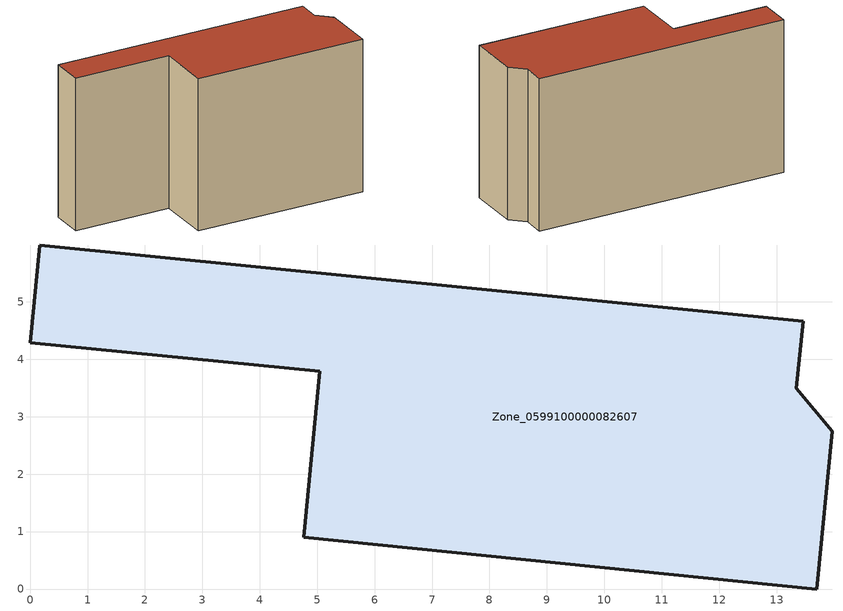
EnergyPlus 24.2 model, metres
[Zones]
Zone_0599100000082607
 floor ground (C_G): 13.7,0 4.76,0.9 5.05,3.79 0,4.29 0.17,5.99 13.46,4.66 13.34,3.5 13.97,2.75 z0
 wall outside (C_F): 13.46,4.66 0.17,5.99 0,4.29 5.05,3.79 4.76,0.9 13.7,0 13.97,2.75 13.34,3.5 13.46,4.66 z0:8.05
 roof outside (C_R): 4.76,0.9 13.7,0 13.97,2.75 13.34,3.5 13.46,4.66 0.17,5.99 0,4.29 5.05,3.79 z8.05
[BUILDING]
Pand.0599100000082607: North Axis=0; Terrain=City; Loads Convergence Tolerance Value=0.04; Temperature Convergence Tolerance Value=0.4; Solar Distribution=FullExterior; Maximum Number of Warmup Days=25; Minimum Number of Warmup Days=1
[Site:Location]
Rotterdam.The.Hague.AP_ZH_NLD Design_Conditions: Latitude=51.96; Longitude=4.45; Time Zone=1; Elevation=-4.5
[SITE:GROUNDTEMPERATURE:BUILDINGSURFACE]
18, 18, 18, 18, 18, 18, 18, 18, 18, 18, 18, 18
[MATERIAL] Thermal Absorptance=0.9; Solar Absorptance=0.7; Visible Absorptance=0.7
Name | Roughness | Thickness | Conductivity | Density | Specific Heat
G.TI.1946 | MediumSmooth | 0.15 | 1 | 540 | 1210
F.TI.1946 | Rough | 0.3 | 0.857143 | 1920 | 840
R.TI.1946 | MediumRough | 0.2 | 0.1 | 1500 | 1000
[CONSTRUCTION]
C_G: G.TI.1946
C_F: F.TI.1946
C_R: R.TI.1946
[ZONE]
Zone_0599100000082607: Type=1; Multiplier=1; Ceiling Height=Autocalculate; Volume=Autocalculate; Floor Area=autocalculate; Part of Total Floor Area=Yes
[ZONEINFILTRATION:DESIGNFLOWRATE]
Infil_Zone_0599100000082607: Zone or ZoneList or Space or SpaceList=Zone_0599100000082607; Schedule=AlwaysOn; Design Flow Rate Calculation Method=Flow/Area; Flow Rate per Floor Area=0.003; Constant Term Coefficient=1; Temperature Term Coefficient=0; Velocity Term Coefficient=0; Velocity Squared Term Coefficient=0
[HVACTEMPLATE:ZONE:IDEALLOADSAIRSYSTEM]
Zone_0599100000082607: Maximum Heating Supply Air Temperature=50; Minimum Cooling Supply Air Temperature=13; Maximum Heating Supply Air Humidity Ratio=0.0156; Minimum Cooling Supply Air Humidity Ratio=0.0077; Heating Limit=NoLimit; Cooling Limit=NoLimit; Dehumidification Control Type=ConstantSensibleHeatRatio; Cooling Sensible Heat Ratio=0.7; Dehumidification Setpoint=60; Humidification Control Type=None; Humidification Setpoint=30; Outdoor Air Method=None; Outdoor Air Flow Rate per Person=0.00944; Outdoor Air Flow Rate per Zone Floor Area=0; Outdoor Air Flow Rate per Zone=0; Demand Controlled Ventilation Type=None; Outdoor Air Economizer Type=NoEconomizer; Heat Recovery Type=None; Sensible Heat Recovery Effectiveness=0.7; Latent Heat Recovery Effectiveness=0.65
[ZONECONTROL:THERMOSTAT]
ThermostatControl_Zone_0599100000082607: Zone or ZoneList=Zone_0599100000082607; Control Type Schedule=DualSetpointControlType; Control 1=Thermostat_Zone_0599100000082607; Temperature Difference Between Cutout And Setpoint=0
[THERMOSTATSETPOINT:DUALSETPOINT]
Thermostat_Zone_0599100000082607: Heating Setpoint Temperature Schedule=HeatingSetpoint_Zone_0599100000082607; Cooling Setpoint Temperature Schedule=CoolingSetpoint_Zone_0599100000082607
[SCHEDULE:COMPACT]
HeatingSetpoint_Zone_0599100000082607: Through: 12/31, For: AllDays, Until: 24:00, 21
CoolingSetpoint_Zone_0599100000082607: Through: 12/31, For: AllDays, Until: 24:00, 24
DualSetpointControlType: Through: 12/31, For: AllDays, Until: 24:00, 4
AlwaysOn: Through: 12/31, For: AllDays, Until: 24:00, 1
